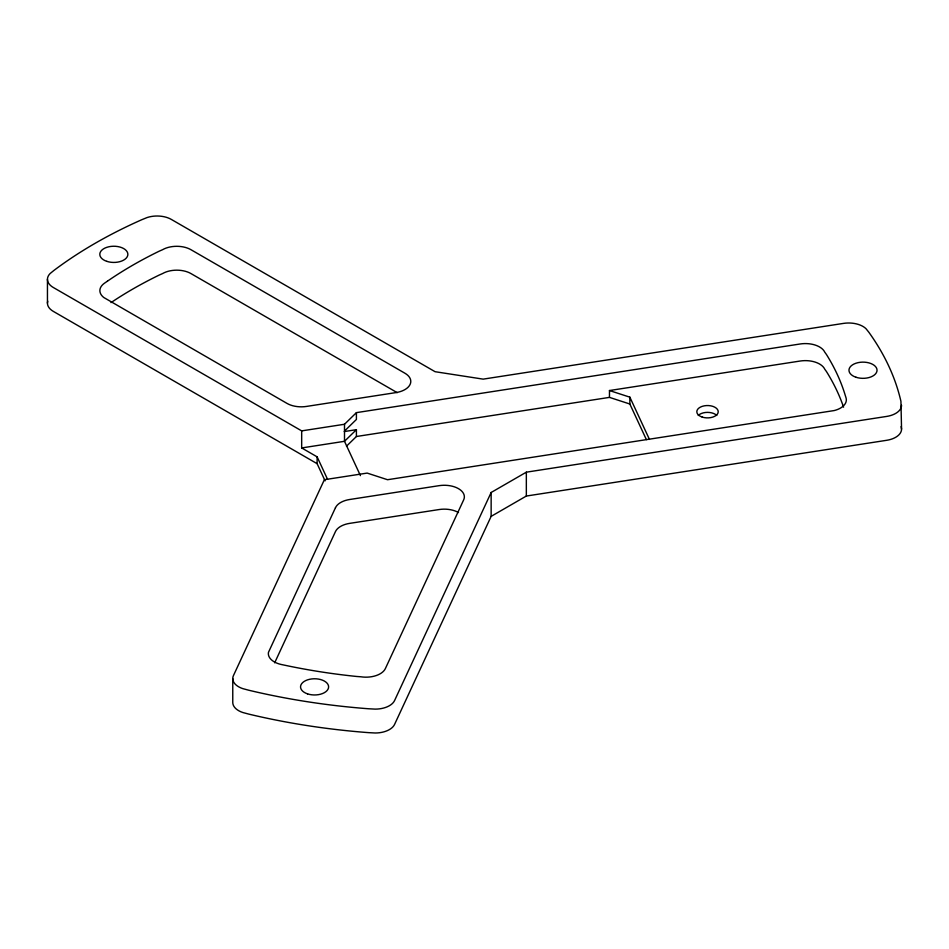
<?xml version="1.0" encoding="UTF-8"?>
<svg xmlns="http://www.w3.org/2000/svg" width="949" height="949" viewBox="0 0 949 949"><rect width="100%" height="100%" fill="white"/><g stroke="black" fill="none" stroke-linecap="round" stroke-linejoin="round"><path stroke-width="1.42" d="M646.388 439.624L629.851 404.013L609.472 397.382L609.472 390.537L800.209 361.023A20.048 11.578 0 0 1 824.764 369.208L826.377 371.439A421.059 243.098 0 0 1 843.578 407.18M629.851 404.013L629.851 397.168L609.472 390.537M274.676 662.817L335.472 531.559A20.048 11.578 0 0 1 349.647 523.374L439.126 509.542A20.048 11.578 0 0 1 458.486 512.531M901.55 405.247A20.048 11.578 0 0 1 886.686 416.421L526.339 472.175L491.143 492.495L394.582 700.54A20.048 11.578 0 0 1 375.211 709.117L368.532 708.761A474.524 273.964 0 0 1 248.875 690.255L242.79 688.63A20.048 11.578 0 0 1 233.442 675.605L324.368 479.708L367.168 473.088L387.536 479.719L834.266 410.549A20.178 11.649 0 0 0 846.117 398.129L845.251 395.342A421.059 243.098 0 0 0 826.377 354.392L824.764 352.162A20.048 11.578 0 0 0 800.209 343.977L356.409 412.637L344.499 424.262L301.675 430.882L53.322 287.5A20.048 11.578 0 0 1 50.131 273.526L54.01 270.37A474.524 273.964 0 0 1 141.603 219.788L147.083 217.558A20.048 11.578 0 0 1 171.283 219.397L435.081 371.7L483.16 379.137L843.507 323.395A20.048 11.578 0 0 1 866.069 328.781L868.881 332.304A474.524 273.964 0 0 1 900.933 401.38L901.55 429.114A20.048 11.578 0 0 1 886.686 440.3L526.339 496.042L491.143 516.363L394.582 724.407A20.048 11.578 0 0 1 375.211 732.996L368.532 732.64A474.524 273.964 0 0 1 248.875 714.134L242.79 712.509A20.048 11.578 0 0 1 232.766 702.485L232.766 678.606M344.499 431.083L356.409 419.458L356.409 412.637M346.492 446.196L356.409 436.504L356.409 429.683L344.499 441.309L301.675 447.94L301.675 430.882M344.297 431.558L356.409 429.683M356.409 436.504L609.472 397.382M397.228 392.672L190.939 273.561A20.048 11.578 0 0 0 162.587 273.561L159.266 275.032A421.059 243.098 0 0 0 111.009 302.612M301.675 447.94L317.12 456.849L327.547 479.328M325.092 480.858L317.12 463.681L53.322 311.379A20.048 11.578 0 0 1 47.758 301.177M629.851 397.168L649.448 439.399M360.43 475.627L344.499 441.309L344.499 424.262M901.147 426.54L901.55 429.114M526.339 472.175L526.339 496.042M491.143 492.495L491.143 516.363M317.12 456.849L317.12 463.681M47.45 279.314L47.45 303.194M698.25 415.46A10.688 6.169 0 0 1 716.78 415.46M335.472 507.691L268.472 652.331A20.178 11.649 0 0 0 281.177 664.478L285.791 665.439A421.059 243.098 0 0 0 356.658 676.471L360.798 676.779A20.048 11.578 0 0 0 385.365 668.594L463.681 499.838A20.048 11.578 0 0 0 439.126 485.663L349.647 499.506A20.048 11.578 0 0 0 335.472 507.691M107.451 281.165L104.283 283.336A20.178 11.649 0 0 0 103.797 297.512L287.084 403.444A20.048 11.578 0 0 0 306.456 406.433L395.935 392.601A20.048 11.578 0 0 0 404.915 373.23L190.939 249.694A20.048 11.578 0 0 0 162.587 249.694L159.266 251.153A421.059 243.098 0 0 0 107.451 281.165M855.986 377.251A14.033 8.102 0 0 0 877.042 370.229A14.033 8.102 0 0 0 855.986 363.218A14.033 8.102 0 0 0 855.986 377.251M106.822 261.355A14.033 8.102 0 0 0 127.866 254.332A14.033 8.102 0 0 0 106.822 247.321A14.033 8.102 0 0 0 106.822 261.355M702.165 417.062A10.688 6.169 0 0 0 718.215 411.712A10.688 6.169 0 0 0 702.165 406.374A10.688 6.169 0 0 0 702.165 417.062M307.559 693.885A14.033 8.102 0 0 0 328.615 686.862A14.033 8.102 0 0 0 307.559 679.852A14.033 8.102 0 0 0 307.559 693.885"/></g></svg>
